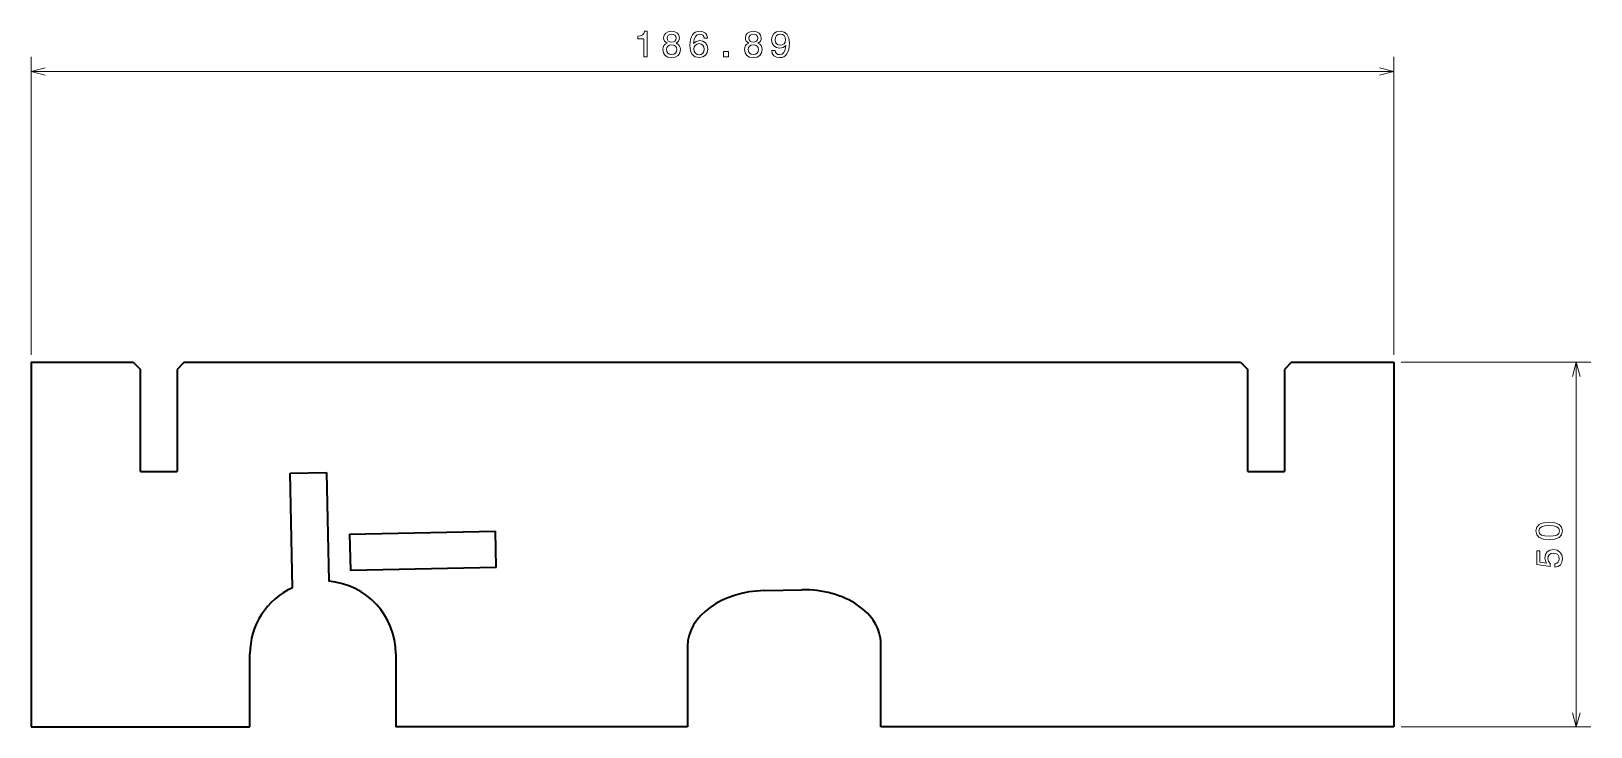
# Model space of a CAD drawing. Extents: x 55 to 269, y 80 to 175.
import ezdxf

# ---------------------------------------------------------------- set-up
doc = ezdxf.new("R2010")
doc.units = 0

msp = doc.modelspace()

# ---------------------------------------------------------------- linework, layer by layer
at = {"color": 7, "lineweight": 13}
for p, q in [((55.056305, 131.040009), (55.056305, 171.889496)), ((241.94368, 131.040009), (241.94368, 171.889496)), ((55.056305, 169.889496), (241.94368, 169.889496)), ((242.983673, 130), (268.975677, 130)), ((266.975677, 80), (266.975677, 130)), ((242.983673, 80), (268.975677, 80))]:
    msp.add_line(p, q, dxfattribs=at)
at = {"color": 7, "lineweight": 35}
for p, q in [((55.056305, 130), (55.056305, 80)), ((55.056305, 130), (69.056305, 130)), ((69.056305, 130), (70.056305, 129)), ((70.056305, 115.000008), (70.056305, 129)), ((76.056305, 130), (75.056305, 129)), ((75.056305, 129), (75.056305, 115.000008)), ((76.056305, 130), (220.94368, 130)), ((220.94368, 130), (221.94368, 129)), ((221.94368, 115.000008), (221.94368, 129)), ((227.94368, 130), (226.94368, 129)), ((226.94368, 129), (226.94368, 115.000008)), ((227.94368, 130), (241.94368, 130)), ((241.94368, 130), (241.94368, 80)), ((70.056305, 115.000008), (75.056305, 115.000008)), ((90.567749, 114.78138), (95.566788, 114.879387)), ((90.875519, 99.084099), (90.567749, 114.78138)), ((95.566788, 114.879387), (95.733414, 106.38102)), ((221.94368, 115.000008), (226.94368, 115.000008)), ((95.733414, 106.38102), (95.859146, 99.96772)), ((98.732834, 106.439827), (118.728989, 106.831886)), ((98.732834, 106.439827), (98.830841, 101.440788)), ((118.827011, 101.832848), (118.728989, 106.831886)), ((118.827011, 101.832848), (98.830841, 101.440788)), ((155.646469, 98.683479), (160.740204, 98.783348)), ((85.056305, 80), (85.056305, 90)), ((105.056305, 90), (105.056305, 80)), ((145.087006, 91.078011), (145.087006, 80)), ((171.593719, 80), (171.593719, 91.391701)), ((55.056305, 80), (85.056305, 80)), ((145.087006, 80), (105.056305, 80)), ((241.94368, 80), (171.593719, 80))]:
    msp.add_line(p, q, dxfattribs=at)
at = {"color": 7, "lineweight": 13}
for points in [[(139.069153, 171.889496), (139.528091, 171.889496), (139.528091, 175.414703), (139.18515, 175.414703), (139.094376, 175.107056), (138.912811, 174.900299), (138.635437, 174.779266), (138.252151, 174.738922), (138.252151, 174.380829), (139.069153, 174.380829)], [(142.270599, 173.775665), (142.013397, 173.63443), (141.836884, 173.437744), (141.725922, 173.190643), (141.690628, 172.893097), (141.771317, 172.444244), (142.003296, 172.096252), (142.381546, 171.874359), (142.895966, 171.788635), (143.405319, 171.874359), (143.783569, 172.096252), (144.015564, 172.444244), (144.101288, 172.893097), (144.060944, 173.190643), (143.955032, 173.437744), (143.773468, 173.63443), (143.521317, 173.775665), (143.723053, 173.896698), (143.864258, 174.06311), (143.949982, 174.264862), (143.980255, 174.511963), (143.899567, 174.870026), (143.687744, 175.157501), (143.344803, 175.344086), (142.895966, 175.414703), (142.442062, 175.344086), (142.099121, 175.157501), (141.882263, 174.870026), (141.80661, 174.511963), (141.831833, 174.264862), (141.917572, 174.06311)], [(147.842346, 174.446411), (147.746536, 174.854919), (147.524628, 175.157501), (147.181702, 175.349152), (146.737885, 175.414703), (146.440338, 175.379395), (146.183136, 175.283569), (145.956177, 175.127228), (145.764542, 174.905334), (145.613251, 174.62796), (145.502289, 174.29007), (145.431702, 173.891663), (145.41153, 173.44281), (145.492218, 172.726654), (145.739319, 172.207214), (146.137741, 171.894531), (146.682404, 171.788635), (147.1716, 171.879395), (147.5448, 172.116425), (147.78688, 172.489624), (147.87262, 172.963684), (147.78688, 173.44281), (147.554901, 173.810944), (147.196823, 174.042938), (146.753021, 174.123627), (146.273911, 174.022766), (145.915833, 173.735321), (145.991486, 174.29007), (146.152863, 174.688477), (146.399994, 174.925507), (146.74292, 175.006195), (146.995087, 174.965851), (147.186737, 174.859955), (147.312805, 174.683441), (147.378387, 174.446411)], [(153.478668, 173.775665), (153.221466, 173.63443), (153.044952, 173.437744), (152.93399, 173.190643), (152.898697, 172.893097), (152.979385, 172.444244), (153.211365, 172.096252), (153.589615, 171.874359), (154.104034, 171.788635), (154.613388, 171.874359), (154.991638, 172.096252), (155.223633, 172.444244), (155.309357, 172.893097), (155.269012, 173.190643), (155.163101, 173.437744), (154.981537, 173.63443), (154.729385, 173.775665), (154.931122, 173.896698), (155.072327, 174.06311), (155.158051, 174.264862), (155.188324, 174.511963), (155.107635, 174.870026), (154.895813, 175.157501), (154.552872, 175.344086), (154.104034, 175.414703), (153.650131, 175.344086), (153.30719, 175.157501), (153.090332, 174.870026), (153.014679, 174.511963), (153.039902, 174.264862), (153.125641, 174.06311)], [(156.629669, 172.756927), (156.705322, 172.358521), (156.92218, 172.050873), (157.265121, 171.859222), (157.719009, 171.788635), (158.016571, 171.823914), (158.283844, 171.914703), (158.510803, 172.071045), (158.702438, 172.292938), (158.853729, 172.570312), (158.964691, 172.913269), (159.030243, 173.306641), (159.055466, 173.760529), (158.969727, 174.471619), (158.72261, 174.991058), (158.329239, 175.303741), (157.789612, 175.414703), (157.29538, 175.323914), (156.92218, 175.081848), (156.680115, 174.708649), (156.599411, 174.239624), (156.680115, 173.755493), (156.917145, 173.387329), (157.270172, 173.155334), (157.719009, 173.079681), (158.193085, 173.175507), (158.551147, 173.468018), (158.470459, 172.908234), (158.309067, 172.509796), (158.061951, 172.272766), (157.72406, 172.197113), (157.461807, 172.232422), (157.270172, 172.343384), (157.144073, 172.519897), (157.093658, 172.756927)], [(142.174774, 172.903168), (142.220154, 173.170471), (142.366425, 173.372192), (142.593353, 173.503326), (142.895966, 173.548706), (143.193512, 173.503326), (143.420456, 173.372192), (143.566711, 173.170471), (143.617142, 172.903168), (143.566711, 172.615723), (143.420456, 172.398865), (143.193512, 172.257629), (142.895966, 172.21225), (142.593353, 172.257629), (142.366425, 172.398865), (142.220154, 172.615723)], [(142.285736, 174.471619), (142.32608, 174.693512), (142.447113, 174.86499), (142.638748, 174.970886), (142.895966, 175.011261), (143.148117, 174.970886), (143.339752, 174.86499), (143.4608, 174.693512), (143.506195, 174.471619), (143.4608, 174.24469), (143.339752, 174.068176), (143.148117, 173.952179), (142.895966, 173.91687), (142.638748, 173.957214), (142.447113, 174.068176), (142.32608, 174.24469)], [(147.383423, 172.958649), (147.327942, 172.64093), (147.186737, 172.398865), (146.959793, 172.237457), (146.677368, 172.187042), (146.379822, 172.237457), (146.152863, 172.393799), (146.006622, 172.635895), (145.961227, 172.953613), (146.011658, 173.266296), (146.152863, 173.503326), (146.384857, 173.654633), (146.69754, 173.710083), (146.969879, 173.654633), (147.186737, 173.508362), (147.327942, 173.271332)], [(153.382843, 172.903168), (153.428223, 173.170471), (153.574493, 173.372192), (153.801422, 173.503326), (154.104034, 173.548706), (154.401581, 173.503326), (154.628525, 173.372192), (154.77478, 173.170471), (154.825211, 172.903168), (154.77478, 172.615723), (154.628525, 172.398865), (154.401581, 172.257629), (154.104034, 172.21225), (153.801422, 172.257629), (153.574493, 172.398865), (153.428223, 172.615723)], [(153.493805, 174.471619), (153.534149, 174.693512), (153.655182, 174.86499), (153.846817, 174.970886), (154.104034, 175.011261), (154.356186, 174.970886), (154.547821, 174.86499), (154.668869, 174.693512), (154.714264, 174.471619), (154.668869, 174.24469), (154.547821, 174.068176), (154.356186, 173.952179), (154.104034, 173.91687), (153.846817, 173.957214), (153.655182, 174.068176), (153.534149, 174.24469)], [(157.088608, 174.24469), (157.139038, 174.557343), (157.280243, 174.804474), (157.502151, 174.960815), (157.789612, 175.016296), (158.087158, 174.960815), (158.314117, 174.804474), (158.455322, 174.562408), (158.510803, 174.249725), (158.455322, 173.932007), (158.314117, 173.694977), (158.082123, 173.548706), (157.774475, 173.498291), (157.497101, 173.548706), (157.280243, 173.694977), (157.139038, 173.926941)], [(150.02002, 171.889496), (150.715988, 171.889496), (150.715988, 172.64093), (150.02002, 172.64093)], [(263.266022, 105.652611), (264.0578, 105.728249), (264.62265, 105.965294), (264.965576, 106.343529), (265.076538, 106.868019), (264.965576, 107.387474), (264.62265, 107.765724), (264.0578, 107.997704), (263.266022, 108.078407), (262.479279, 107.997704), (262.166595, 107.901894), (261.909393, 107.765724), (261.566437, 107.387474), (261.45047, 106.868019), (261.566437, 106.343529), (261.914429, 105.965294), (262.479279, 105.728249)], [(263.266022, 106.136757), (262.655792, 106.177101), (262.217041, 106.303185), (261.959808, 106.530128), (261.869049, 106.868019), (261.959808, 107.200874), (262.217041, 107.427818), (262.655792, 107.553902), (263.266022, 107.594246), (263.881287, 107.553902), (264.320038, 107.427818), (264.577271, 107.200874), (264.662994, 106.868019), (264.577271, 106.530128), (264.320038, 106.303185), (263.881287, 106.177101)], [(264.062836, 101.881279), (264.476379, 101.992226), (264.799164, 102.239357), (265.000885, 102.60247), (265.076538, 103.066444), (264.985748, 103.575813), (264.738647, 103.97422), (264.345276, 104.226387), (263.840942, 104.322197), (263.371918, 104.236473), (263.003784, 103.994392), (262.766724, 103.616158), (262.681, 103.126961), (262.741516, 102.748711), (262.907959, 102.456215), (261.964874, 102.59742), (261.964874, 104.130562), (261.551331, 104.130562), (261.551331, 102.259529), (263.407227, 101.98214), (263.407227, 102.385597), (263.170197, 102.678108), (263.084473, 103.051308), (263.139923, 103.374077), (263.301331, 103.621193), (263.548431, 103.777534), (263.86615, 103.833015), (264.183899, 103.777534), (264.431, 103.616158), (264.587341, 103.369041), (264.642822, 103.051308), (264.607513, 102.784019), (264.491516, 102.577248), (264.309967, 102.425957), (264.062836, 102.350304)]]:
    msp.add_lwpolyline(points, close=True, dxfattribs=at)
for points in [[(56.988159, 170.407135), (55.056305, 169.889496), (56.988159, 169.371857)], [(240.011826, 169.371857), (241.94368, 169.889496), (240.011826, 170.407135)], [(267.493317, 128.068146), (266.975677, 130), (266.458038, 128.068146)], [(266.458038, 81.931854), (266.975677, 80), (267.493317, 81.931854)]]:
    msp.add_lwpolyline(points, dxfattribs=at)
at = {"color": 7, "lineweight": 35}
for start, end in [(114.71341, 179.999995), (0, 85.395109)]:
    msp.add_arc((95.056305, 90), 10, start, end, dxfattribs=at)
for centre, major_axis, start_param, end_param in [((155.793488, 91.184929), (10.705475, 0.209896), 1.5707963268, 3.1278604148), ((160.887238, 91.284798), (-10.705475, -0.209896), 3.1278604147, 4.7123889804)]:
    msp.add_ellipse(centre, major_axis=major_axis, ratio=0.700441, start_param=start_param, end_param=end_param, dxfattribs=at)

doc.saveas('drawing.dxf')
